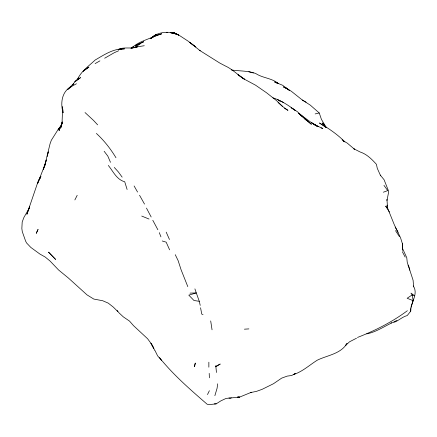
<?xml version="1.0" encoding="UTF-8"?>
<svg xmlns="http://www.w3.org/2000/svg" width="437" height="437" viewBox="0 0 437 437"><rect width="100%" height="100%" fill="white"/><g stroke="black" fill="none" stroke-linecap="round" stroke-linejoin="round"><path stroke-width="0.66" d="M208.853 367.178L208.864 362.191M62.704 106.508L61.988 124.032L62.327 122.076M390.968 322.927C397.124 322.582 401.319 316.994 407.218 315.558L410.714 311.199L410.802 308.555M386.947 200.599L388.515 192.733L388.488 190.849L384.09 179.76L380.321 175.117M410.714 311.199C410.321 302.541 418.766 294.429 413.32 285.945M217.642 383.817L217.096 388.203L214.873 395.682M45.175 164.148L43.318 169.54L46.344 159.915L44.65 166.049L50.042 143.828L51.326 140.277L58.159 129.423L61.409 125.048L59.039 130.69L62.229 122.229M47.152 156.55L48.321 151.879L47.95 153.338M62.278 122.054L60.836 127.73L62.3 122.234M215.594 366.424L220.226 364.032L215.845 366.78L215.78 365.851L216.473 372.488M411.02 307.287L413.173 300.651L412.162 294.915L410.922 293.101L414.8 295.871L412.162 294.915L407.142 298.263L413.173 300.651M45.148 164.175L37.719 183.196L40.171 177.651L38.27 180.956L26.903 214.283L29.678 206.657L28.258 210.23L29.082 208.422L23.871 217.522L22.194 222.023L21.85 228.556L22.282 231.648L25.652 241.197L26.597 242.988L30.83 247.429L39.969 254.099L45.202 257.038L50.108 261.086L58.574 269.973L68.423 278.047L86.99 294.86L93.78 299.061L102.662 300.722L108.261 303.136L113.309 307.102L117.695 311.455M40.171 177.651L39.172 179.847L40.969 176.33M74.864 199.933L77.185 195.323M207.488 394.578L209.372 390.727M77.371 79.643C80.927 71.346 88.82 66.058 95.162 60.022C104.219 54.767 113.511 48.425 124.469 48.862L118.187 49.479C124.452 46.431 131.406 49.447 137.786 46.71L130.991 48.261L135.164 47.169L144.27 45.727M72.974 84.483L74.749 81.85L78.644 77.939M72.553 85.188L73.46 83.718L67.735 89.257M150.934 38.461C156.009 33.108 163.706 31.726 170.774 32.48L174.39 32.944L178.629 35.086L174.39 32.944L170.867 32.731M59.607 128.008L58.159 129.423L60.213 127.626M151.016 38.314L151.874 37.522L150.831 38.303M151.087 38.303L154.337 35.506L156.888 34.19L151.715 37.97M68.128 89.323L71.706 86.373L76.459 83.74M407.366 310.723C392.164 322.036 375.093 330.634 357.471 337.457M74.749 81.85L80.55 77.606L75.393 81.32M71.706 86.373C61.775 91.065 60.175 103.23 63.114 112.812L62.912 109.66M151.759 37.768L155.834 35.528L161.679 33.824L152.77 37.058M135.164 47.169L140.162 43.891M162.22 360.984C175.674 376.956 191.422 390.591 207.16 404.247L209.503 404.602L216.184 403.848L220.893 400.855L226.082 398.407L239.623 397.096L251.357 392.284M131.089 48.163L133.356 46.754L132.46 47.354C139.124 41.28 148.099 39.63 155.834 35.528M104.662 58.23L114.259 52.702L118.771 50.719M95.113 63.611L99.909 60.863M391.694 322.948C383.489 326.838 375.809 332.142 366.763 333.879M356.499 338.216L349.545 341.8L345.492 345.536L346.978 343.531C340.576 354.025 327.45 355.226 317.267 360.186C309.369 365.135 302.328 371.827 293.254 374.607L295.663 373.438L291.616 375.509L287.229 376.104L281.668 378.131L273.48 383.719L262.145 389.318L256.579 391.334L250.374 392.628L251.439 392.213M231.31 397.834L230.206 398.249L228.972 397.954M383.369 192.214L387.739 190.598L383.965 185.354M393.917 321.632L396.954 320.583M315.153 113.91L319.267 112.992L321.413 119.35L326.182 127.336M118.187 49.479L122.081 48.889M244.414 329.181L248.888 328.897M190.029 293.118L196.295 292.927L199.283 301.317L200.217 305.37M214.31 403.864L216.184 403.848M170.878 32.879L174.073 32.89L170.796 32.753M237.668 397.025L239.623 397.096L237.766 396.998M166.388 32.507L167.666 32.573M171.053 32.764L174.39 32.944L178.531 34.873L188.445 41.362L200.168 50.763L199.458 50.293L219.8 63.065L225.263 65.927C232.522 69.204 238.012 75.23 244.698 79.326L238.001 74.678L243.18 78.567L255.525 85.166L266.63 92.824L276.457 100.586L282.318 106.229M231.353 69.969C239.487 71.176 247.861 70.63 255.705 73.498C262.686 78.174 271.688 77.95 278.347 83.554L274.583 81.932L282.586 85.259L289.321 90.312L285.498 87.744L283.394 86.919L287.852 89.093L285.498 87.744L291.315 91.257L302.295 100.013L310.259 105.109L319.267 112.992M199.283 301.317L193.957 300.481L188.8 295.144L196.295 292.927L194.907 288.884M321.08 128.025L322.806 128.402L313.7 124.572M248.844 71.728L253.46 73.001M273.638 98.249L274.873 98.593M203.036 314.482L201.752 314.116L200.561 307.768M272.928 97.844C281.302 100.499 288.704 105.546 295.712 110.719L291.113 107.671L291.692 108.032M162.231 240.967L166.175 242.169L169.605 249.827M149.028 219.041L141.735 216.064M283.537 102.531L277.703 99.663M315.978 125.616L318.256 126.659L311.428 122.693L317.306 126.167L310.494 121.999L298.553 113.194L302.928 116.837L297.324 111.654L292.255 108.392M278.347 83.554L275.873 82.276L277.419 83.292M343.072 140.763L347.186 143.057L354.724 149.432L353.85 148.804L360.192 152.005C366.872 154.201 371.821 159.248 376.426 164.317L377.284 168.349L380.643 175.849M278.577 100.455L279.817 101.155M302.295 100.013L306.102 102.187M343.679 141.151L344.859 141.828L342.089 139.856M284.443 108.294L287.956 110.348L282.712 106.579L278.074 102.471M325.204 126.927L319.458 122.994C328.542 128.347 337.238 134.192 344.749 141.757M195.831 47.027L189.56 42.247L194.694 46.164M85.024 112.544L93.545 120.437L97.631 124.851M96.386 133.438C104.072 140.495 110.599 148.815 115.974 157.746M413.615 286.891L413.096 280.259L407.229 262.26L406.765 257.688L402.685 248.779L402.302 243.338L400.549 237.794L394.338 224.837L387.564 208.012L385.631 206.117L389.411 212M114.308 167.458L118.367 171.943L122.158 177.143M161.614 360.438L157.61 355.86L154.966 350.479M326.248 127.642L322.468 122.928L325.614 127.2M159.489 357.548L161.827 360.492M117.132 310.434L119.072 312.914L123.327 316.874L129.527 321.097L133.536 325.674L147.597 338.741L151.393 343.924L153.84 348.404L150.956 343.165L154.736 350.321M104.137 151.278L107.802 156.058L110.495 162.329M108.31 165.432C113.216 171.408 116.57 179.574 124.72 181.776L127.123 189.5M395.496 230.627L399.391 236.575M139.545 195.252L144.521 204.101M408.005 265.095L408.71 266.22L409.808 270.181M134.099 185.96L137.562 192.045M395.174 227.082L398.118 232.287M151.169 216.992L146.466 208.094M157.866 229.753L152.808 220.281M402.34 251.712L405.154 257.098M166.202 232.14L169.463 239.498M175.253 254.689L178.159 260.692L181.087 269.76L187.79 286.612M159.303 232.648L160.947 236.865M386.909 205.106L387.171 206.269M212.054 329.804L210.689 320.922M386.947 199.283L387.564 208.012M209.197 373.373L209.405 377.808M402.335 243.682L402.526 250.51M194.547 365.971L194.509 366.643L195.301 363.049L194.547 365.971M36.293 233.249L38.024 229.496L36.293 233.249M85.39 69.472L83.057 71.286L88.924 67.085L85.39 69.472M138.491 44.186L135.399 45.683L143.697 41.755L138.491 44.186M175.958 34.015L170.807 32.485L178.531 34.873L175.958 34.015M311.302 124.228L304.529 118.547L311.302 124.228M301.634 115.871L300.033 114.499L306.392 120.186L301.634 115.871M55.537 259.349L48.589 252.187L55.537 259.349"/></g></svg>
